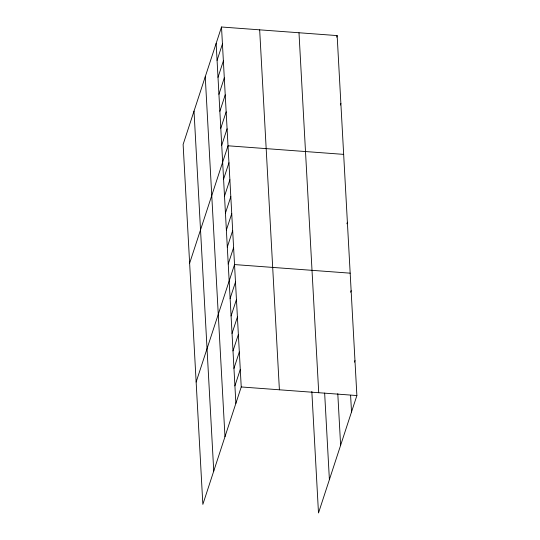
<?xml version="1.0" encoding="UTF-8"?>
<svg xmlns="http://www.w3.org/2000/svg" width="540" height="540" viewBox="0 0 540 540"><rect width="100%" height="100%" fill="white"/><g stroke="black" fill="none" stroke-linecap="round" stroke-linejoin="round"><path stroke-width="0.81" d="M221.508 27L183.121 144.45L202.851 504.407L241.238 386.957L221.508 27L337.149 35.593L356.879 395.55L318.492 513L311.83 391.446M217.073 60.372L222.433 43.97M218.005 77.342L223.364 60.939M218.936 94.311L224.296 77.909M219.868 111.281L225.227 94.878M220.793 128.25L226.159 111.847M221.724 145.22L227.084 128.817M189.628 263.237L228.015 145.786L343.663 154.379M223.587 179.159L228.947 162.756M224.519 196.128L229.878 179.726M225.443 213.097L230.81 196.695M226.375 230.067L231.734 213.665M227.306 247.037L232.666 230.634M228.238 264.006L233.597 247.604M196.142 382.023L234.529 264.573L350.177 273.166M230.121 298.465L235.487 282.056M231.079 315.947L236.446 299.538M232.038 333.43L237.404 317.027M232.997 350.912L238.363 334.51M336.643 37.152L337.149 35.593M233.955 368.395L239.321 351.992M234.913 385.884L240.28 369.475M340.362 105.03L340.875 103.471M346.876 223.816L347.382 222.257M350.622 292.214L351.135 290.648M354.456 362.144L354.962 360.585M241.238 386.957L356.879 395.55M350.608 395.307L351.52 411.959M337.79 393.68L340.619 445.304M324.648 393.066L329.393 479.655M298.991 32.758L318.722 392.715M259.666 29.835L279.396 389.792M216.142 43.403L235.872 403.367M205.247 76.748L224.978 436.712M194.015 111.105L213.746 471.062"/></g></svg>
